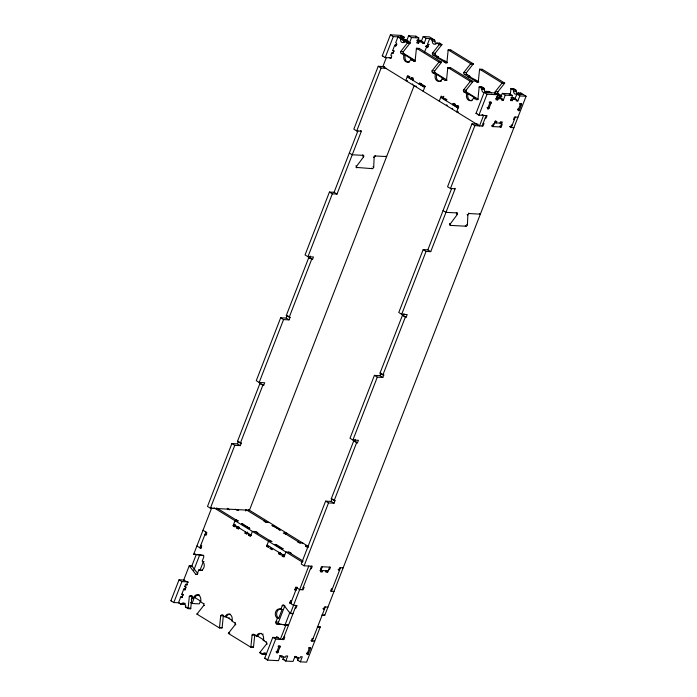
<?xml version="1.0" encoding="UTF-8"?>
<svg xmlns="http://www.w3.org/2000/svg" width="697" height="697" viewBox="0 0 697 697"><rect width="100%" height="100%" fill="white"/><g stroke="black" fill="none" stroke-linecap="round" stroke-linejoin="round"><path stroke-width="1.05" d="M356.123 167.393L372.268 168.648A1.394 0.81 -58.4 0 0 373.697 167.228L374.141 157.409A1.394 0.81 -58.4 0 1 375.57 155.989L386.626 156.564L385.903 156.119M449.495 224.748L450.576 225.419L465.997 226.22A1.394 0.81 -58.4 0 0 467.426 224.8L467.87 214.981A1.394 0.81 -58.4 0 1 469.299 213.561L480.364 214.145L479.632 213.691M192.119 596.266A1.394 1.08 -87 0 0 191.936 596.606L190.734 608.394A1.394 1.08 -87 0 1 190.638 608.777L188.016 608.638A1.394 1.08 -87 0 0 188.112 608.254L189.314 596.466A1.394 1.08 -87 0 1 190.769 595.804L192.084 595.865M220.705 615.747L223.328 615.887L222.125 627.675A1.394 1.08 -87 0 1 222.029 628.058L219.407 627.927A1.394 1.08 -87 0 0 219.503 627.535L220.705 615.747A1.394 1.08 -87 0 1 222.16 615.085L223.31 615.146M255.05 634.653A1.394 1.08 -87 0 0 254.719 635.167L253.516 646.955A1.394 1.08 -87 0 1 253.412 647.339L250.789 647.208A1.394 1.08 -87 0 0 250.894 646.825L252.096 635.028A1.394 1.08 -87 0 1 253.551 634.366L254.205 634.401M446.847 79.955L435.181 72.784A1.394 1.08 -87 0 1 434.701 70.937L441.349 62.486A1.394 1.08 -87 0 0 441.523 62.155L419.106 48.381L416.484 48.25A1.394 1.08 -87 0 0 416.388 48.633L415.185 60.421A1.394 1.08 -87 0 1 413.73 61.083L410.829 59.306A4.87 3.781 -87 0 1 405.741 61.632A4.87 3.781 -87 0 1 404.068 55.15L401.167 53.373A1.394 1.08 -87 0 1 400.688 51.517L407.336 43.075A1.394 1.08 -87 0 0 407.518 42.735L410.141 42.874A1.394 1.08 -87 0 1 409.958 43.205L403.31 51.656A1.394 1.08 -87 0 0 403.79 53.503L415.456 60.674M469.49 77.576A4.87 3.781 -87 0 1 469.839 76.226L466.938 74.44A1.394 1.08 -87 0 1 466.459 72.593L473.106 64.141A1.394 1.08 -87 0 0 473.289 63.81L450.872 50.036L448.249 49.905A1.394 1.08 -87 0 0 448.145 50.289L446.943 62.077A1.394 1.08 -87 0 1 445.488 62.739L432.933 55.028A1.394 1.08 -87 0 1 432.454 53.172L439.101 44.73A1.394 1.08 -87 0 0 439.276 44.39L441.898 44.53A1.394 1.08 -87 0 1 441.724 44.861L435.076 53.312A1.394 1.08 -87 0 0 435.555 55.159L438.448 56.945A4.87 3.781 -87 0 0 438.099 58.295M478.229 99.235L466.563 92.074A1.394 1.08 -87 0 1 466.084 90.218L472.732 81.767A1.394 1.08 -87 0 0 472.914 81.436L450.497 67.661L447.875 67.531A1.394 1.08 -87 0 0 447.779 67.914L446.568 79.702A1.394 1.08 -87 0 1 445.113 80.364L442.22 78.587A4.87 3.781 -87 0 1 437.132 80.913A4.87 3.781 -87 0 1 435.451 74.431L432.558 72.654A1.394 1.08 -87 0 1 432.079 70.798L438.727 62.355A1.394 1.08 -87 0 0 438.901 62.016L441.523 62.155M500.934 96.508A4.87 3.781 -87 0 1 501.23 95.506L498.329 93.729A1.394 1.08 -87 0 1 497.85 91.873L504.497 83.422A1.394 1.08 -87 0 0 504.68 83.091L482.263 69.317L479.641 69.186A1.394 1.08 -87 0 0 479.536 69.569L478.334 81.357A1.394 1.08 -87 0 1 476.879 82.019L464.315 74.309A1.394 1.08 -87 0 1 463.836 72.453L470.484 64.011A1.394 1.08 -87 0 0 470.667 63.671L473.289 63.81M485.678 92.396A2.779 2.161 -87 0 1 484.511 89.599A1.394 1.08 -87 0 0 483.927 88.197L481.888 86.942L479.266 86.811A1.394 1.08 -87 0 0 479.161 87.195L477.959 98.983A1.394 1.08 -87 0 1 476.504 99.654L473.603 97.868A4.87 3.781 -87 0 1 468.515 100.194A4.87 3.781 -87 0 1 466.842 93.712L463.941 91.934A1.394 1.08 -87 0 1 463.461 90.079L470.109 81.636A1.394 1.08 -87 0 0 470.292 81.296L472.914 81.436M510.378 94.208L510.927 88.85A1.394 1.08 -87 0 1 511.023 88.467L513.645 88.597L515.684 89.852A1.394 1.08 -87 0 1 516.268 91.255A2.779 2.161 -87 0 0 517.583 94.13M276.683 652.27L276.683 652.775A1.194 0.688 -58.4 0 0 277.528 652.862L280.107 646.868A1.045 0.601 -58.4 0 0 279.819 645.892A1.045 0.601 -58.4 0 0 278.8 646.799L276.709 652.2L275.986 651.756M427.522 47.675L427.853 46.194A1.194 0.688 -58.4 0 0 426.956 46.202L424.447 52.153M491.132 102.816L491.132 102.18A1.194 0.688 -58.4 0 0 490.244 102.198L487.734 108.14A1.045 0.601 -58.4 0 0 488.022 109.124A1.045 0.601 -58.4 0 0 489.041 108.209L491.132 102.816L490.052 102.145M307.159 653.786L307.133 654.361A1.194 0.688 -58.4 0 0 307.978 654.448L310.566 648.454A1.045 0.601 -58.4 0 0 310.27 647.478A1.045 0.601 -58.4 0 0 309.25 648.393L307.159 653.786L306.436 653.342M521.583 104.402L521.583 103.775A1.194 0.688 -58.4 0 0 520.694 103.783L518.185 109.734A1.045 0.601 -58.4 0 0 518.472 110.71A1.045 0.601 -58.4 0 0 519.492 109.795L521.583 104.402L520.319 103.626M179.451 602.835L173.806 602.539L170.913 600.753L179.042 579.799L184.356 580.07M287.887 316.02L290.057 317.353L289.081 319.871L286.188 318.093L280.664 317.806L256.269 380.684L259.171 382.461L264.694 382.749L263.719 385.267L259.946 383.437L237.511 441.288L241.284 443.118L240.308 445.627L237.407 443.85L231.883 443.562L207.497 506.44L210.389 508.218L226.856 509.08L229.574 509.76L227.257 508.34M360.48 130.635L361.386 131.193L337 194.071L334.098 192.285L329.437 192.05L305.051 254.928L307.952 256.705L313.476 256.993L312.5 259.511L308.727 257.681L286.284 315.532L290.057 317.353M384.631 66.624L378.218 66.293L353.832 129.172L356.725 130.949L361.386 131.193M391.296 57.912L385.18 57.59L382.278 55.812L390.407 34.85L401.341 35.416L404.234 37.202L403.136 40.034M173.806 602.539L181.943 581.577L188.059 581.899M210.389 508.218L234.784 445.339L240.308 445.627M259.171 382.461L283.557 319.583L289.081 319.871M307.952 256.705L332.338 193.827L337 194.071M356.725 130.949L381.12 68.071L386.216 68.332M385.18 57.59L393.308 36.627L404.234 37.202M197.843 573.701L192.084 566.208A1.394 1.08 -87 0 0 191.832 565.99L189.209 565.851L183.703 580.043L188.225 582.448M189.209 565.851A1.394 1.08 -87 0 1 189.462 566.077L195.866 574.389A1.394 1.08 -87 0 0 197.321 573.727L198.784 569.954A4.87 3.781 -87 0 0 203.873 567.628A4.87 3.781 -87 0 0 202.2 561.155L203.663 557.382A1.394 1.08 -87 0 0 203.184 555.526L194.027 554.289A1.394 1.08 -87 0 1 193.731 554.176L211.775 507.66M334.098 192.285L357.918 130.888M386.208 57.956L382.88 66.529L479.51 125.887L483.579 115.414L482.028 114.465M237.407 443.85L238.383 441.332M286.188 318.093L287.164 315.575L286.284 315.532M308.727 257.681L309.599 257.724L310.252 256.052M191.553 566.687L196.223 554.646M182.222 596.989L180.75 596.911L178.476 602.783L180.514 604.029L183.137 604.168A1.394 1.08 -87 0 0 184.365 603.89A2.779 2.161 -87 0 1 185.053 603.297M183.346 595.02L181.725 594.393L183.755 589.157L185.071 589.226A1.045 0.601 -58.4 0 1 185.75 588.407M186.352 587.266L184.731 586.639L185.629 584.339L187.101 584.408M205.911 532.038L199.812 547.764L201.564 547.851M237.511 441.288L240.404 443.065L262.847 385.223L263.719 385.267M289.185 317.309L311.62 259.467M393.465 53.103L391.714 53.016L390.817 55.316L391.784 55.908L390.808 58.426L389.266 57.476M391.714 53.016L392.681 53.608L393.657 51.09L392.69 50.498L394.72 45.261L396.035 45.322M180.75 596.911L181.717 597.503L182.692 594.994M183.755 589.157L184.722 589.749L185.698 587.231M185.629 584.339L186.596 584.931L187.571 582.413M184.818 589.862L185.071 589.226L184.165 588.669M395.652 46.307L396.506 44.617A1.194 0.688 -58.4 0 1 396.933 44.425M193.679 570.477L199.9 554.429M400.975 36.366L401.341 35.416M407.945 42.203L408.311 41.262L404.521 41.062L404.094 42.168A2.779 2.161 -87 0 1 403.223 39.659A1.394 1.08 -87 0 0 402.631 38.265L400.592 37.011M405.044 40.426L405.41 39.485L408.311 41.262M198.784 569.954L200.091 570.024L203.428 561.433M406.673 40.827L408.625 35.8L415.909 36.183L418.81 37.96L416.858 42.987L418.601 43.083L419.089 41.82L422.879 42.02L422.391 43.275L424.142 43.371L426.094 38.335L432.358 38.666L431.852 39.973M190.569 602.6L192.023 603.489L193.975 598.453L192.224 598.366L191.266 599.594M418.81 37.96L411.526 37.577L409.575 42.613L408.808 42.569M415.543 37.124L415.909 36.183M200.649 600.405L199.307 603.863L192.023 603.489M419.62 41.184L419.986 40.243L422.879 42.02M235.499 525.686L235.011 526.949L233.077 525.756L235.028 520.729L238.522 520.912L235.717 519.683M436.017 44.016A2.779 2.161 -87 0 1 434.98 41.315A1.394 1.08 -87 0 0 434.397 39.921L429.457 36.889L423.192 36.558L421.241 41.585L424.142 43.371M409.148 77.994L409.636 76.74L407.701 75.546L405.75 80.582L407.501 80.669M239.036 527.864L238.548 529.128L236.614 527.934L237.102 526.679L238.853 526.766M412.99 77.82L411.239 77.724L410.751 78.988L413.373 79.118M245.579 511.014L245.945 510.073M412.685 80.172L413.173 78.918L411.239 77.724M425.902 46.56L427.453 47.509L428.428 44.991L427.461 44.399L429.735 38.527L431.774 39.781L434.397 39.921M414.088 85.757L249.439 510.256L237.642 509.638L238.609 510.23L236.858 510.143L235.307 509.193M247.409 533.013L246.921 534.268L244.995 533.083L245.483 531.82M421.058 85.313L421.546 84.058L419.62 82.873L419.132 84.128L422.042 84.642M256.975 532.735L257.846 532.787L255.912 531.593L252.419 531.41L250.467 536.446L248.533 535.261L249.021 533.998M423.14 91.263L425.092 86.236L423.157 85.051L422.67 86.306L425.292 86.445M268.99 546.265L268.502 547.528L266.576 546.335L268.528 541.308L272.022 541.491L269.216 540.253M439.249 101.161L441.201 96.125L443.126 97.319L442.639 98.573M443.039 98.277L443.823 96.264M272.536 548.443L272.048 549.698L270.114 548.513L270.602 547.258M446.185 100.751L446.672 99.488L444.738 98.303L444.25 99.558L446.873 99.697M280.908 553.592L280.421 554.847L278.495 553.662L278.983 552.399L280.516 552.59M454.862 103.539L453.12 103.452L452.632 104.707L455.472 105.247M454.557 105.892L455.045 104.637L453.12 103.452M290.475 553.313L291.346 553.366L289.412 552.172L285.918 551.989L283.967 557.025L282.032 555.831L282.52 554.577L284.271 554.673M458.408 105.717L456.657 105.622L456.169 106.885L458.792 107.016M285.543 625.096A1.394 1.08 -87 0 1 285.84 625.209L288.462 625.348A1.394 1.08 -87 0 0 288.166 625.226L276.387 623.859A1.394 1.08 -87 0 1 275.907 622.003L277.371 618.23A4.87 3.781 -87 0 1 275.698 611.757A4.87 3.781 -87 0 1 280.786 609.431L282.102 609.5L278.687 618.3L277.371 618.23M280.786 609.431L282.25 605.658A1.394 1.08 -87 0 1 283.705 604.996L290.109 613.316A1.394 1.08 -87 0 0 290.361 613.534L292.984 613.674A1.394 1.08 -87 0 1 292.731 613.447L290.109 613.316M288.166 625.226L279.009 623.998A1.394 1.08 -87 0 1 278.53 622.142L284.873 605.798L282.25 605.658M279.506 655.668L281.684 657.001L282.172 655.746L280.421 655.65L278.469 660.686L267.543 660.111L264.642 658.334L272.771 637.372L278.382 637.668M332.835 499.357L335.013 500.69L334.037 503.208L331.136 501.422L325.612 501.134L301.226 564.012L304.127 565.798L312.282 566.225L311.306 568.735L310.435 568.691M454.392 188.321L455.124 188.774L430.729 251.652L427.836 249.866L423.166 249.622L398.78 312.5L401.681 314.286L407.205 314.574L406.229 317.083L402.457 315.262L380.022 373.104L383.794 374.934L382.819 377.452L379.917 375.666L374.394 375.378L350.007 438.256L352.9 440.042L358.424 440.33L357.448 442.848L353.675 441.018L331.241 498.869L335.013 500.69M478.064 124.188L471.947 123.866L447.561 186.744L450.462 188.53L455.124 188.774M485.225 118.063L486.097 118.107L487.072 115.597L478.909 115.171L476.016 113.384L484.145 92.431L495.07 92.997L497.972 94.775L496.02 99.81L497.763 99.898L498.25 98.643L502.04 98.843L501.552 100.098L503.304 100.185L505.255 95.158L512.539 95.541L510.587 100.568L512.339 100.656L512.826 99.401L516.616 99.601L516.128 100.856L517.871 100.952L519.823 95.916L526.087 96.247L324.75 615.329L322.127 615.19A1.394 1.08 -87 0 1 321.875 614.972L324.497 615.102A1.394 1.08 -87 0 0 324.75 615.329M267.543 660.111L275.672 639.158L283.827 639.585L284.803 637.067L283.932 637.023M276.038 638.121L276.465 637.023L277.781 637.093M295.188 607.993L296.068 608.037L297.044 605.519L293.542 605.336L289.682 602.966L290.658 600.448L291.625 601.041M295.763 590.35L294.796 589.758L295.772 587.249L297.523 587.336M304.127 565.798L328.514 502.92L334.037 503.208M352.9 440.042L377.295 377.164L382.819 377.452M401.681 314.286L426.067 251.408L430.729 251.652M450.462 188.53L474.849 125.652L483.004 126.07L483.979 123.561L483.108 123.508M478.909 115.171L487.037 94.208L497.972 94.775M290.649 603.558L296.739 587.841M427.836 249.866L451.647 188.46M331.136 501.422L332.112 498.913L331.241 498.869M353.675 441.018L354.555 441.062L355.2 439.389M379.917 375.666L380.893 373.156M403.328 315.305L403.981 313.633M284.899 625.27L289.961 612.227M285.84 625.209L280.333 639.402L276.465 637.023M290.361 613.534L308.788 566.042M334.142 500.646L356.576 442.795M380.022 373.104L382.914 374.89L405.358 317.039L406.229 317.083M296.164 605.475L282.956 639.532L282.233 639.088M302.263 589.758L311.411 566.173M482.132 126.026L486.201 115.545M494.704 93.938L495.07 92.997M498.782 97.998L499.148 97.057L502.04 98.843M294.805 656.87L296.251 657.759L296.739 656.504L294.988 656.417L293.036 661.444L285.753 661.061L282.851 659.284L283.827 656.766M512.539 95.541L509.638 93.755L502.354 93.381L500.08 98.39M285.753 661.061L287.704 656.034L285.953 655.947L285.465 657.201L281.684 657.001M322.336 566.748L320.376 571.775L322.127 571.871L322.615 570.608M495.306 120.764L496.752 121.661L496.264 122.916L494.818 122.027M509.272 94.696L509.638 93.755M326.405 570.808L325.917 572.063L327.668 572.159L329.62 567.123M500.054 123.116L500.542 121.853L502.293 121.949L500.341 126.976M494.025 124.083L493.154 124.04L492.178 126.549L501.213 127.02L502.188 124.51L501.317 124.458M513.349 98.765L513.715 97.815L516.616 99.601M317.893 626.612L319.923 626.882A1.394 1.08 -87 0 1 320.219 627.004L306.593 662.15L300.32 661.828L297.427 660.042L298.403 657.524A1.394 1.08 -87 0 0 298.656 658.587M523.194 94.461L516.921 94.139L514.752 99.157M300.32 661.828L302.271 656.792L300.529 656.705L300.041 657.959L296.251 657.759M325.307 606.991L312.099 641.057L311.132 640.465M331.406 591.274L340.545 567.698M515.336 117.07L511.276 127.542L509.446 126.418M426.547 46.76L425.815 46.316M489.825 102.747L489.102 102.302M356.847 167.838A1.394 0.81 -58.4 0 1 356.55 166.33L363.599 156.86A1.394 0.81 -58.4 0 0 363.303 155.344L362.579 154.9M450.576 225.419A1.394 0.81 -58.4 0 1 450.288 223.911L457.328 214.432A1.394 0.81 -58.4 0 0 457.032 212.925L456.308 212.48M501.091 96.892L495.706 93.59A1.394 1.08 -87 0 1 495.227 91.734L501.875 83.291A1.394 1.08 -87 0 0 502.058 82.952L504.68 83.091M219.407 627.927L196.981 614.153A1.394 1.08 -87 0 1 197.164 613.813L203.812 605.371A1.394 1.08 -87 0 0 203.332 603.515L200.431 601.738A4.87 3.781 -87 0 0 198.758 595.255A4.87 3.781 -87 0 0 193.67 597.582L190.769 595.804M250.789 647.208L228.372 633.434A1.394 1.08 -87 0 1 228.555 633.103L235.203 624.651A1.394 1.08 -87 0 0 234.723 622.796L231.822 621.018A4.87 3.781 -87 0 0 230.149 614.536A4.87 3.781 -87 0 0 225.061 616.862L222.16 615.085M266.045 653.438A2.779 2.161 -87 0 0 265.662 653.83A1.394 1.08 -87 0 1 264.424 654.108L261.802 653.969L259.763 652.714A1.394 1.08 -87 0 1 259.946 652.383L266.585 643.932A1.394 1.08 -87 0 0 266.115 642.085L263.213 640.299A4.87 3.781 -87 0 0 261.541 633.826A4.87 3.781 -87 0 0 256.444 636.143L253.551 634.366M394.72 45.261L395.687 45.854L396.663 43.336L395.696 42.744L397.97 36.871L400.008 38.126L402.631 38.265M403.519 39.38L405.41 39.485M417.137 40.095L419.986 40.243M400.008 38.126A1.394 1.08 -87 0 1 400.592 39.52L403.223 39.659M431.774 39.781A1.394 1.08 -87 0 1 432.358 41.175L434.98 41.315M400.592 39.52A2.779 2.161 -87 0 0 401.768 42.317A2.779 2.161 -87 0 0 404.243 41.759A1.394 1.08 -87 0 1 405.48 41.48L408.102 41.62L410.141 42.874M432.358 41.175A2.779 2.161 -87 0 0 433.534 43.972A2.779 2.161 -87 0 0 436 43.414A1.394 1.08 -87 0 1 437.237 43.136L439.859 43.275L441.898 44.53M404.243 41.759L406.865 41.898A1.394 1.08 -87 0 1 408.102 41.62M436 43.414L438.622 43.554A1.394 1.08 -87 0 1 439.859 43.275M407.336 43.075L409.958 43.205M439.101 44.73L441.724 44.861M427.461 44.399L429.204 44.486M416.388 48.633L419.01 48.764A1.394 1.08 -87 0 1 419.106 48.381M448.145 50.289L450.767 50.419A1.394 1.08 -87 0 1 450.872 50.036M392.69 50.498L393.997 50.567A1.045 0.601 -58.4 0 0 394.18 51.517M400.688 51.517L403.31 51.656M432.454 53.172L435.076 53.312M401.167 53.373L403.79 53.503M432.933 55.028L435.555 55.159M404.068 55.15L405.375 55.22L412.145 59.376A4.87 3.781 -87 0 1 411.692 60.282M436.845 57.877A4.87 3.781 -87 0 1 437.141 56.875L438.448 56.945M382.278 55.812L382.792 55.838M410.829 59.306L412.145 59.376M437.141 56.875L447.387 62.434M413.73 61.083L415.473 61.179M438.727 62.355L441.349 62.486M445.488 62.739L447.239 62.835M470.484 64.011L473.106 64.141M447.779 67.914L450.401 68.045A1.394 1.08 -87 0 1 450.497 67.661M479.536 69.569L482.158 69.7A1.394 1.08 -87 0 1 482.263 69.317M432.079 70.798L434.701 70.937M463.836 72.453L466.459 72.593M432.558 72.654L435.181 72.784M464.315 74.309L466.938 74.44M435.451 74.431L436.766 74.501L443.527 78.656A4.87 3.781 -87 0 1 443.074 79.563M468.236 77.167A4.87 3.781 -87 0 1 468.532 76.156L469.839 76.226M442.22 78.587L443.527 78.656M468.532 76.156L478.778 81.715M409.836 76.949L407.214 76.809L424.604 87.491M445.113 80.364L446.864 80.46M470.109 81.636L472.732 81.767M476.879 82.019L478.63 82.115M501.875 83.291L504.497 83.422M479.161 87.195L481.784 87.334A1.394 1.08 -87 0 1 481.888 86.942M510.927 88.85L513.55 88.989A1.394 1.08 -87 0 1 513.645 88.597M479.266 86.811L481.305 88.057L483.927 88.197M511.023 88.467L513.062 89.713L515.684 89.852M481.305 88.057A1.394 1.08 -87 0 1 481.888 89.46L484.511 89.599M513.062 89.713A1.394 1.08 -87 0 1 513.645 91.115L516.268 91.255M463.461 90.079L466.084 90.218M495.227 91.734L497.85 91.873M481.888 89.46A2.779 2.161 -87 0 0 483.056 92.257A2.779 2.161 -87 0 0 485.53 91.699A1.394 1.08 -87 0 1 486.767 91.42L489.39 91.56L491.429 92.806M513.645 91.115A2.779 2.161 -87 0 0 514.822 93.912A2.779 2.161 -87 0 0 517.296 93.354A1.394 1.08 -87 0 1 518.533 93.076L521.156 93.215L526.087 96.247M485.53 91.699L488.153 91.838A1.394 1.08 -87 0 1 489.39 91.56M517.296 93.354L519.918 93.494A1.394 1.08 -87 0 1 521.156 93.215M463.941 91.934L466.563 92.074M495.706 93.59L498.329 93.729M466.842 93.712L468.157 93.781L474.918 97.937A4.87 3.781 -87 0 1 474.465 98.843M499.627 96.447A4.87 3.781 -87 0 1 499.915 95.437L501.23 95.506M496.299 96.909L499.148 97.057M510.875 97.667L513.715 97.815M473.603 97.868L474.918 97.937M443.336 97.519L440.713 97.388L458.103 108.07M489.764 102.903L491.071 102.973L489.529 102.023M520.215 104.489L521.53 104.559L520.075 103.67M458.391 111.938L456.64 111.842L458.591 106.815L456.657 105.622M476.016 113.384L477.036 113.437M517.958 117.201L514.464 117.018L513.489 119.535L514.36 119.579M496.752 121.661L495.001 121.566L493.058 126.601L491.516 125.652M494.522 122.829L501.805 123.203L500.263 122.254M512.251 125.033L511.371 124.99L510.396 127.499L513.898 127.682M363.303 155.344L352.246 154.769L349.345 152.992M457.032 212.925L445.975 212.35L443.074 210.572M382.914 374.89L383.794 374.934M240.404 443.065L241.284 443.118M227.727 509.124L236.762 509.594M264.86 521.199L263.98 521.156L265.914 522.341L269.408 522.523M241.815 524.161L243.122 524.231L249.875 528.544L241.493 523.83L243.122 524.231M272.266 525.747L273.572 525.817L280.325 530.129L271.943 525.416L273.572 525.817M235.307 524.597L233.565 524.501L250.955 535.183M233.077 525.756L235.699 525.895M248.254 528.117L249.57 528.187M278.704 529.703L280.02 529.772M236.614 527.934L239.237 528.073M286.807 533.205L283.304 533.022L286.118 534.259M244.995 533.083L247.618 533.214M248.533 535.261L251.155 535.392M206.687 534.651L204.935 534.555L205.903 535.148L206.878 532.639L203.01 530.26M298.351 541.778L297.48 541.726L299.414 542.919L302.907 543.102M275.315 544.74L276.622 544.81L283.06 548.766C282.921 550.377 275.794 544.697 275.315 544.74L275.019 544.366L276.622 544.81M307.072 546.396L305.443 545.995L308.283 547.136M266.576 546.335L269.199 546.474M281.754 548.696L283.06 548.766M270.114 548.513L272.736 548.652M278.495 553.662L281.118 553.793M282.032 555.831L284.655 555.971M193.731 554.176L195.482 554.263M194.027 554.289L195.779 554.385M343.168 567.828L339.674 567.654L338.698 570.163L339.578 570.207L338.123 569.318M321.352 569.257L320.481 569.214L321.456 566.705L330.491 567.175L329.515 569.684L328.644 569.641M320.873 570.521L328.156 570.895M189.462 566.077L192.084 566.208M195.866 574.389L197.617 574.485M303.239 587.24L304.11 587.283L303.134 589.801L299.64 589.618L295.772 587.249M332.382 588.756L331.502 588.712L330.526 591.23L334.029 591.413M294.796 589.758L296.547 589.854M186.596 584.931L187.249 584.966M184.731 586.639L185.716 586.691M184.722 589.749L185.376 589.784M181.725 594.393L183.032 594.463M189.314 596.466L191.936 596.606M193.67 597.582L194.977 597.651L200.902 601.284M289.682 602.966L291.424 603.053M181.717 597.503L182.37 597.538M327.93 607.131L324.436 606.948L323.46 609.466L324.332 609.509L322.885 608.62M170.913 600.753L171.593 600.788M203.332 603.515L203.986 603.55M180.514 604.029A1.394 1.08 -87 0 0 181.743 603.75L184.365 603.89M203.812 605.371L204.465 605.405M181.743 603.75A2.779 2.161 -87 0 1 184.217 603.193A2.779 2.161 -87 0 1 185.393 605.989L186.047 606.024M185.393 605.989A1.394 1.08 -87 0 0 185.977 607.392L186.63 607.427M186.796 607.436L187.781 607.488M188.112 608.254L190.734 608.394M197.164 613.813L197.817 613.848M196.981 614.153L197.643 614.188M225.061 616.862L226.368 616.932L232.293 620.565M275.907 622.003L278.53 622.142M276.387 623.859L279.009 623.998M319.923 626.882L317.301 626.751A1.394 1.08 -87 0 1 317.597 626.864L320.219 627.004M234.723 622.796L235.377 622.83M235.203 624.651L235.856 624.686M219.503 627.535L222.125 627.675M228.555 633.103L229.705 633.155M228.372 633.434L229.688 633.503M252.096 635.028L254.719 635.167M313.075 638.539L312.195 638.496L311.219 641.005L314.722 641.188L313.99 640.743M256.444 636.143L257.759 636.213L263.675 639.846M263.213 640.299L264.52 640.369M266.115 642.085L266.768 642.111M266.585 643.932L267.247 643.967M250.894 646.825L253.516 646.955M276.77 652.043L278.077 652.113L277.11 651.521M308.527 653.699L306.497 653.185M259.946 652.383L260.6 652.418M259.763 652.714L261.07 652.784M261.802 653.969A1.394 1.08 -87 0 0 263.039 653.69L265.662 653.83M264.642 658.334L266.01 658.404M282.851 659.284L284.219 659.353M297.427 660.042L298.604 660.103M196.65 554.429L203.768 555.387M247.792 532.308L247.296 532.142M452.702 108.671L452.074 108.296M420.439 84.198L419.638 83.701M437.237 43.136L439.276 44.39M448.249 49.905L470.667 63.671M479.641 69.186L502.058 82.952M518.533 93.076L520.572 94.33M423.192 36.558L426.094 38.335M516.921 94.139L519.823 95.916M516.425 100.054L517.871 100.952M426.224 45.828L427.853 46.83M426.346 46.089L427.792 46.978M416.919 40.487L419.089 41.82M511.371 98.512L512.826 99.401M519.553 103.888L520.276 104.332M408.625 35.8L411.526 37.577M502.354 93.381L505.255 95.158M417.154 42.195L418.601 43.083M510.884 99.767L512.339 100.656M499.915 95.437L501.918 96.665M518.045 108.906L519.492 109.795L517.462 109.29M501.857 99.296L503.304 100.185M405.48 41.48L407.518 42.735M416.484 48.25L438.901 62.016M447.875 67.531L470.292 81.296M486.767 91.42L488.806 92.675M403.075 40.173L404.521 41.062M496.804 97.754L498.25 98.643M495.593 98.565L497.763 99.898M390.407 34.85L393.308 36.627M484.145 92.431L487.037 94.208M395.365 44.721L396.096 45.174M488.135 107.652L489.041 108.209L487.003 107.695M499.766 126.131L501.213 127.02M420.944 83.771L422.042 84.503M454.043 104.097L455.472 105.003M453.137 104.28L453.939 104.777M412.938 84.259L412.476 83.971M415.76 85.992L416.562 86.489M446.437 104.838L447.239 105.334M378.218 66.293L381.12 68.071M471.947 123.866L474.849 125.652M374.847 155.544L375.57 155.989M468.576 213.116L469.299 213.561M373.409 156.964L374.141 157.409M467.147 214.537L467.87 214.981M362.876 156.416L363.599 156.86M456.422 213.874L457.328 214.432M372.973 166.783L373.697 167.228M466.702 224.356L467.426 224.8M371.545 168.204L372.268 168.648M465.274 225.776L465.997 226.22M355.827 165.886L356.55 166.33M449.556 223.467L450.288 223.911M329.437 192.05L332.338 193.827M423.166 249.622L426.067 251.408M309.599 257.724L312.5 259.511M402.457 315.262L405.358 317.039M280.664 317.806L283.557 319.583M374.394 375.378L377.295 377.164M354.555 441.062L357.448 442.848M259.946 383.437L262.847 385.223M231.883 443.562L234.784 445.339M325.612 501.134L328.514 502.92M248.367 509.594L308.405 546.474M245.745 509.463L266.785 522.384M284.184 533.066L300.285 542.963M305.765 546.326L307.778 547.563M325.49 570.817L327.668 572.159M319.958 570.529L322.127 571.871M216.61 507.939L237.651 520.868M255.041 531.55L271.15 541.447M288.541 552.129L303.178 561.12M213.988 507.808L302.385 562.104M267.064 545.08L284.454 555.762M200.788 545.246L201.755 545.838L200.78 548.356L196.911 545.978M309.111 647.565L310.566 648.454L308.527 647.949M307.743 653.411L308.466 653.856M282.381 638.687L283.827 639.585M179.042 579.799L181.943 581.577M272.771 637.372L275.672 639.158M278.417 645.831L280.107 646.868L278.077 646.354M195.021 596.937L195.569 597.277M228.947 617.777L229.792 618.3M277.11 651.712L278.016 652.27M182.248 594.175L182.954 595.194M182.239 603.619L183.137 604.168M189.619 608.15L190.638 608.777M263.274 653.403L264.424 654.108M185.977 607.392L188.016 608.638M519.918 93.494A2.779 2.161 -87 0 1 519.674 93.755M476.6 80.382A4.87 3.781 -87 0 1 476.156 81.288M445.217 61.101A4.87 3.781 -87 0 1 444.764 62.007M443.902 61.031A4.87 3.781 -87 0 1 443.623 61.65M475.293 80.312A4.87 3.781 -87 0 1 474.84 81.218M263.039 653.69A2.779 2.161 -87 0 1 266.585 654.675M194.977 597.651A4.87 3.781 -87 0 1 199.69 595.125M226.368 616.932A4.87 3.781 -87 0 1 230.28 614.17M262.969 633.965A4.87 3.781 -87 0 1 263.205 634.139M257.759 636.213A4.87 3.781 -87 0 1 261.663 633.451M278.687 618.3A4.87 3.781 -87 0 1 277.014 611.827A4.87 3.781 -87 0 1 282.102 609.5M203.751 561.381A4.87 3.781 -87 0 1 203.986 561.573M202.513 570.373A4.87 3.781 -87 0 1 200.091 570.024M406.865 41.898A2.779 2.161 -87 0 1 406.621 42.16M409.609 62.007A4.87 3.781 -87 0 1 405.776 60.404A4.87 3.781 -87 0 1 405.375 55.22M441.523 81.061A4.87 3.781 -87 0 1 437.341 79.946A4.87 3.781 -87 0 1 436.766 74.501M472.113 100.647A4.87 3.781 -87 0 1 468.471 98.826A4.87 3.781 -87 0 1 468.157 93.781"/></g></svg>
